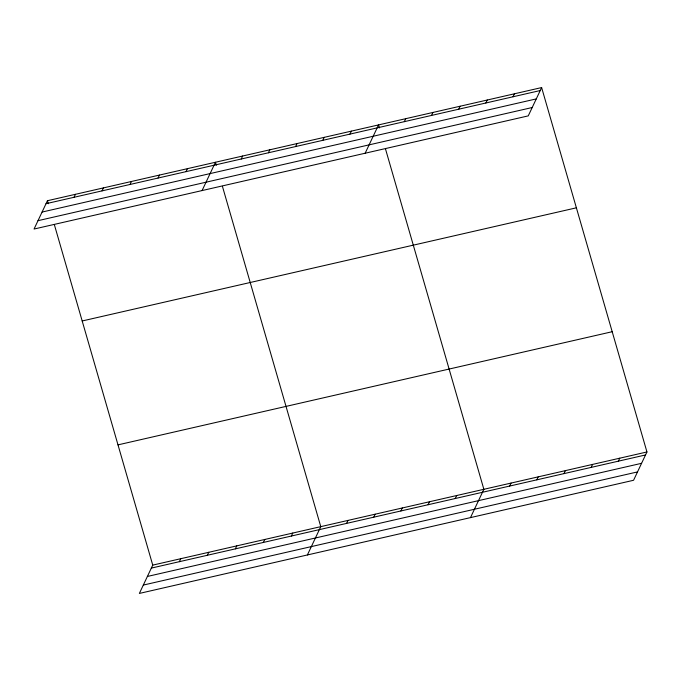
<?xml version="1.0" encoding="UTF-8"?>
<svg xmlns="http://www.w3.org/2000/svg" width="681" height="681" viewBox="0 0 681 681"><rect width="100%" height="100%" fill="white"/><g stroke="black" fill="none" stroke-linecap="round" stroke-linejoin="round"><path stroke-width="1.02" d="M47.432 200.725L34.05 229.037L528.252 115.881L541.633 87.568L47.432 200.725L48.3 203.73M74.025 197.294L75.438 194.315M102.031 190.884L103.444 187.896M130.037 184.466L131.45 181.486M158.043 178.056L159.448 175.077M186.049 171.646L187.454 168.658M202.078 190.561L215.46 162.248L216.328 165.253M241.236 159.005L242.64 156.026M268.416 152.782L269.821 149.803M295.597 146.56L297.001 143.58M322.777 140.337L324.182 137.358M349.957 134.114L351.362 131.135M54.386 224.773L152.748 565.119L139.367 593.432L633.568 480.275L646.95 451.963L541.633 87.568M365.161 153.216L378.551 124.912L379.419 127.917M179.341 561.689L180.754 558.709M404.318 121.669L405.731 118.681M207.347 555.279L208.761 552.3M431.499 115.447L432.912 112.459M235.354 548.869L236.767 545.881M458.679 109.215L460.092 106.236M263.36 542.451L264.764 539.471M485.859 102.993L487.273 100.013M291.366 536.041L292.77 533.061M513.04 96.77L514.453 93.791M307.395 554.955L320.777 526.651L222.415 186.305M346.552 523.408L347.957 520.429M373.733 517.185L375.137 514.198M400.913 510.963L402.318 507.975M428.094 504.732L429.498 501.752M455.274 498.509L456.679 495.53M470.477 517.62L483.868 489.307L385.497 148.96M509.635 486.064L511.048 483.084M536.815 479.841L538.228 476.862M563.996 473.618L565.409 470.639M591.176 467.396L592.589 464.416M618.357 461.173L619.77 458.185M46.027 203.704L540.22 90.547M42.069 212.063L536.27 98.907M38 220.678L532.202 107.521M82.188 320.972L576.39 207.816M117.992 444.872L612.193 331.715M152.748 565.119L646.95 451.963M151.344 568.099L645.537 454.951M147.385 576.458L641.587 463.31M143.316 585.073L637.518 471.916"/></g></svg>
